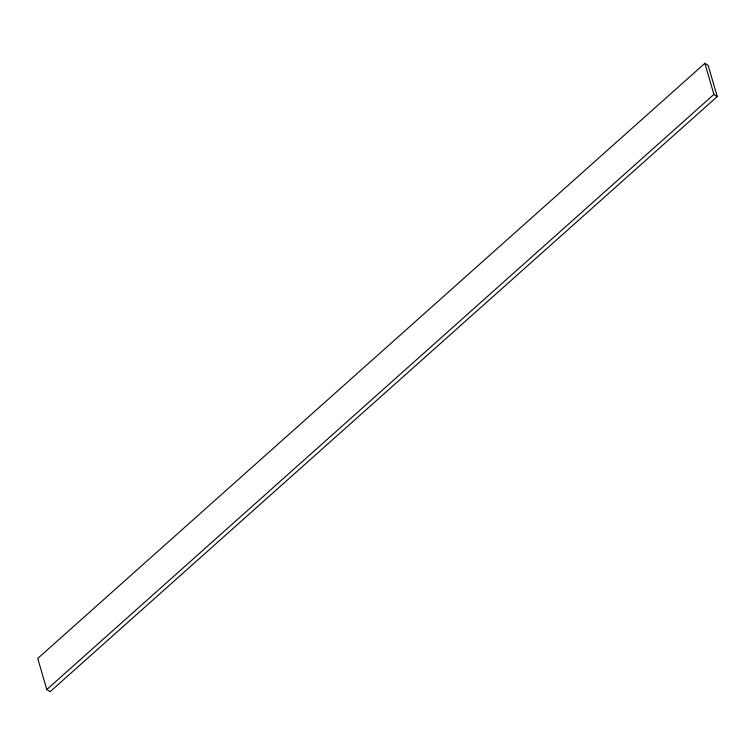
<?xml version="1.0" encoding="UTF-8"?>
<svg xmlns="http://www.w3.org/2000/svg" width="755" height="755" viewBox="0 0 755 755"><rect width="100%" height="100%" fill="white"/><g stroke="black" fill="none" stroke-linecap="round" stroke-linejoin="round"><path stroke-width="1.13" d="M704.877 63.316L37.75 658.445L46.791 689.551L50.123 691.684L717.25 96.555L708.209 65.449L704.877 63.316L713.909 94.422L717.25 96.555M46.791 689.551L713.909 94.422"/></g></svg>
